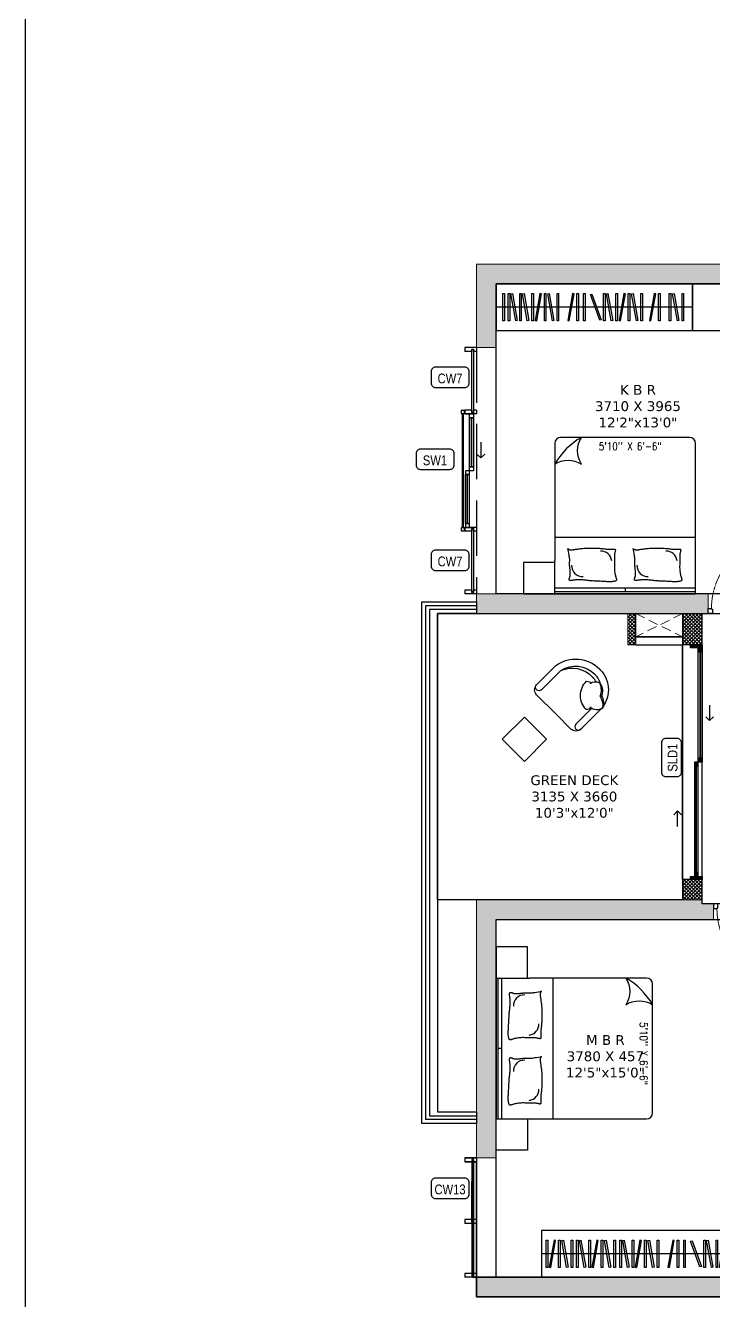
# Model space of a CAD drawing. Header units: millimetres. Extents: x 91566 to 131129, y 141753 to 207061.
# Drawn here: x 91566 to 100364, y 169429 to 185726 of the extents above; entities that cross this region are included whole.
import ezdxf
from ezdxf.enums import TextEntityAlignment as Align

# ---------------------------------------------------------------- set-up
doc = ezdxf.new("R2010")
doc.units = ezdxf.units.MM
for name, pattern in [('( Hidden )', [0.375, 0.25, -0.125]), ('3BHK  WEST_UN-2$0$2024-08-30_TOWER-C$0$HIDDEN', [9.525, 6.35, -3.175]), ('3BHK  WEST_UN-2$0$DASHED', [0.75, 0.5, -0.25]), ('Hidden Line', [978.055558, 705.555558, -272.5])]:
    doc.linetypes.add(name, pattern=pattern)
for name, color, linetype in [('A-Door', 11, 'Continuous'), ('A-Door Line', 8, 'Continuous'), ('A-Elevation 10', 8, 'Continuous'), ('A-Furniture', 8, 'Continuous'), ('A-Hatch', 252, 'Continuous'), ('A-Railing', 6, 'Continuous'), ('A-Room Boundary', 44, 'Continuous'), ('A-Shaft', 8, 'Continuous'), ('A-Text Main', 44, 'Continuous'), ('A-Window', 4, 'Continuous')]:
    doc.layers.add(name, color=color, linetype=linetype)
doc.layers.add('A-Wall', color=240, linetype='Continuous', lineweight=35)
doc.styles.add('2024-08-29_TOWER-A$0$simplex-0.8', font='simplex.shx', dxfattribs={"width": 0.8})
doc.styles.add('3BHK  WEST_UN-2$0$2024-08-30_TOWER-C$0$simplex-0.8', font='simplex.shx', dxfattribs={"width": 0.8})
doc.styles.add('3BHK EAST -UN-4$0$grid_text', font='verdana.ttf')
doc.styles.add('ARIAL', font='ARIALN.TTF')

# ---------------------------------------------------------------- blocks, each defined once
blk = doc.blocks.new('3BHK EAST -UN-4$0$A$C937fbcfe')
at = {"layer": 'A-Furniture', "ltscale": 600}
blk.add_lwpolyline([(0, 600), (0, 0), (3200, 0), (3200, 600)], close=True, dxfattribs=at)
for points in [[(60, 125), (60, 475), (80, 475), (80, 125), (60, 125)], [(120, 126), (181, 471), (161, 474), (100, 129), (120, 126)], [(218, 125), (218, 475), (238, 475), (238, 125), (218, 125)], [(322, 126), (261, 471), (281, 474), (342, 129), (322, 126)], [(382, 125), (382, 475), (402, 475), (402, 125), (382, 125)], [(449, 125), (449, 475), (469, 475), (469, 125), (449, 125)], [(546, 126), (485, 471), (505, 474), (566, 129), (546, 126)], [(606, 125), (606, 475), (626, 475), (626, 125), (606, 125)], [(665, 126), (726, 471), (706, 474), (646, 129), (665, 126)], [(764, 125), (764, 475), (784, 475), (784, 125), (764, 125)], [(867, 126), (806, 471), (826, 474), (887, 129), (867, 126)], [(927, 125), (927, 475), (947, 475), (947, 125), (927, 125)], [(1003, 125), (1003, 475), (1023, 475), (1023, 125), (1003, 125)], [(1100, 126), (1039, 471), (1059, 474), (1120, 129), (1100, 126)], [(1160, 125), (1160, 475), (1180, 475), (1180, 125), (1160, 125)], [(1219, 126), (1280, 471), (1260, 474), (1200, 129), (1219, 126)], [(1318, 125), (1318, 475), (1338, 475), (1338, 125), (1318, 125)], [(1421, 126), (1360, 471), (1380, 474), (1441, 129), (1421, 126)], [(1481, 125), (1481, 475), (1501, 475), (1501, 125), (1481, 125)], [(1636, 126), (1697, 471), (1678, 474), (1617, 129), (1636, 126)], [(1735, 125), (1735, 475), (1755, 475), (1755, 125), (1735, 125)], [(1819, 125), (1819, 475), (1839, 475), (1839, 125), (1819, 125)], [(2026, 132), (1906, 461), (1925, 468), (2045, 139), (2026, 132)], [(2076, 125), (2076, 475), (2096, 475), (2096, 125), (2076, 125)], [(2173, 126), (2112, 471), (2132, 474), (2193, 129), (2173, 126)], [(2233, 125), (2233, 475), (2253, 475), (2253, 125), (2233, 125)], [(2292, 126), (2353, 471), (2333, 474), (2273, 129), (2292, 126)], [(2391, 125), (2391, 475), (2411, 475), (2411, 125), (2391, 125)], [(2494, 126), (2433, 471), (2453, 474), (2514, 129), (2494, 126)], [(2554, 125), (2554, 475), (2574, 475), (2574, 125), (2554, 125)], [(2681, 126), (2741, 471), (2722, 474), (2661, 129), (2681, 126)], [(2779, 125), (2779, 475), (2799, 475), (2799, 125), (2779, 125)], [(2915, 125), (2915, 475), (2935, 475), (2935, 125), (2915, 125)], [(3018, 126), (2957, 471), (2977, 474), (3038, 129), (3018, 126)], [(3078, 125), (3078, 475), (3098, 475), (3098, 125), (3078, 125)], [(3200, 300), (0, 300)]]:
    blk.add_lwpolyline(points, dxfattribs=at)
blk = doc.blocks.new('3BHK EAST -UN-4$0$A$C7b83865a')
at = {"layer": 'A-Furniture', "ltscale": 600}
blk.add_lwpolyline([(0, 600), (0, 0), (2510, 0), (2510, 600)], close=True, dxfattribs=at)
for points in [[(87, 125), (87, 475), (107, 475), (107, 125), (87, 125)], [(154, 125), (154, 475), (174, 475), (174, 125), (154, 125)], [(251, 126), (190, 471), (210, 474), (271, 129), (251, 126)], [(302, 125), (302, 475), (322, 475), (322, 125), (302, 125)], [(399, 126), (339, 471), (358, 474), (419, 129), (399, 126)], [(459, 125), (459, 475), (479, 475), (479, 125), (459, 125)], [(519, 126), (580, 471), (560, 474), (499, 129), (519, 126)], [(617, 125), (617, 475), (637, 475), (637, 125), (617, 125)], [(721, 126), (660, 471), (680, 474), (740, 129), (721, 126)], [(780, 125), (780, 475), (800, 475), (800, 125), (780, 125)], [(936, 126), (997, 471), (977, 474), (916, 129), (936, 126)], [(1034, 125), (1034, 475), (1054, 475), (1054, 125), (1034, 125)], [(1119, 125), (1119, 475), (1139, 475), (1139, 125), (1119, 125)], [(1325, 132), (1206, 461), (1225, 468), (1344, 139), (1325, 132)], [(1375, 125), (1375, 475), (1395, 475), (1395, 125), (1375, 125)], [(1472, 126), (1412, 471), (1431, 474), (1492, 129), (1472, 126)], [(1532, 125), (1532, 475), (1552, 475), (1552, 125), (1532, 125)], [(1592, 126), (1653, 471), (1633, 474), (1572, 129), (1592, 126)], [(1690, 125), (1690, 475), (1710, 475), (1710, 125), (1690, 125)], [(1794, 126), (1733, 471), (1753, 474), (1813, 129), (1794, 126)], [(1853, 125), (1853, 475), (1873, 475), (1873, 125), (1853, 125)], [(1980, 126), (2041, 471), (2021, 474), (1960, 129), (1980, 126)], [(2078, 125), (2078, 475), (2098, 475), (2098, 125), (2078, 125)], [(2214, 125), (2214, 475), (2234, 475), (2234, 125), (2214, 125)], [(2318, 126), (2257, 471), (2277, 474), (2337, 129), (2318, 126)], [(2378, 125), (2378, 475), (2398, 475), (2398, 125), (2378, 125)], [(2510, 300), (0, 300)]]:
    blk.add_lwpolyline(points, dxfattribs=at)
blk = doc.blocks.new('A$Cee3ee312')
at = {"layer": 'A-Window', "linetype": 'Continuous'}
for p, q in [((-400, 0), (-400, -50)), ((-250, 0), (-400, 0)), ((-250, 0), (-250, -50)), ((-310, -50), (-400, -50)), ((-310, -25), (-310, -50)), ((-290, -25), (-310, -25)), ((-290, -25), (-290, -50)), ((-250, -50), (-290, -50)), ((-400, -800), (-400, -850)), ((-310, -800), (-400, -800)), ((-310, -800), (-310, -850)), ((-290, -800), (-290, -850)), ((-250, -800), (-290, -800)), ((-250, -800), (-250, -850)), ((-290, -850), (-400, -850)), ((-400, -850), (-290, -850)), ((-310, -850), (-400, -850)), ((-340, -900), (-340, -1525)), ((-315, -900), (-315, -1525)), ((-250, -850), (-290, -850)), ((-290, -900), (-290, -1525)), ((-195, -1212), (-195, -1412)), ((-195, -1412), (-245, -1362)), ((-195, -1412), (-145, -1362)), ((-390, -2250), (-390, -1625)), ((-365, -2250), (-365, -1625)), ((-340, -2250), (-340, -1625)), ((-290, -2300), (-400, -2300)), ((-400, -2300), (-290, -2300)), ((-400, -2300), (-400, -2350)), ((-310, -2300), (-400, -2300)), ((-310, -2350), (-400, -2350)), ((-310, -2300), (-310, -2350)), ((-290, -2300), (-290, -2350)), ((-250, -2300), (-290, -2300)), ((-250, -2350), (-290, -2350)), ((-250, -2300), (-250, -2350)), ((-400, -3100), (-400, -3150)), ((-310, -3100), (-400, -3100)), ((-250, -3150), (-400, -3150)), ((-310, -3100), (-310, -3125)), ((-290, -3125), (-310, -3125)), ((-290, -3100), (-290, -3125)), ((-250, -3100), (-290, -3100)), ((-250, -3100), (-250, -3150))]:
    blk.add_line(p, q, dxfattribs=at)
at = {"layer": 'A-Window', "linetype": 'Hidden Line'}
blk.add_line((-250, 0), (-250, -3150), dxfattribs=at)
at = {"layer": 'A-Window', "linetype": 'Continuous', "flags": 128}
for points in [[(-290, -830), (-310, -830), (-310, -20), (-290, -20)], [(-445, -845), (-405, -845), (-405, -805), (-445, -805)], [(-445, -845), (-405, -845), (-405, -805), (-445, -805)], [(-445, -845), (-405, -845), (-405, -805), (-445, -805)], [(-445, -845), (-405, -845), (-405, -805), (-445, -805)], [(-435, -2300), (-415, -2300), (-415, -850), (-435, -850)], [(-435, -2300), (-415, -2300), (-415, -850), (-435, -850)], [(-435, -2300), (-415, -2300), (-415, -850), (-435, -850)], [(-435, -2300), (-415, -2300), (-415, -850), (-435, -850)], [(-290, -850), (-290, -900), (-340, -900), (-340, -850)], [(-290, -900), (-290, -1525), (-340, -1525), (-340, -900)], [(-340, -1625), (-340, -1575), (-390, -1575), (-390, -1625)], [(-340, -2250), (-340, -1625), (-390, -1625), (-390, -2250)], [(-290, -1525), (-290, -1575), (-340, -1575), (-340, -1525)], [(-340, -2300), (-340, -2250), (-390, -2250), (-390, -2300)], [(-445, -2345), (-405, -2345), (-405, -2305), (-445, -2305)], [(-445, -2345), (-405, -2345), (-405, -2305), (-445, -2305)], [(-445, -2345), (-405, -2345), (-405, -2305), (-445, -2305)], [(-445, -2345), (-405, -2345), (-405, -2305), (-445, -2305)], [(-290, -3130), (-310, -3130), (-310, -2320), (-290, -2320)]]:
    blk.add_lwpolyline(points, close=True, dxfattribs=at)
blk = doc.blocks.new('A$Cc5f0e2e8')
at = {"layer": 'A-Window', "linetype": 'Continuous'}
for p, q in [((0, 0), (-150, 0)), ((-150, 0), (-150, -50)), ((-150, 0), (-150, -50)), ((-150, 0), (0, 0)), ((0, 0), (0, -50)), ((0, 0), (0, -50)), ((-60, -50), (-150, -50)), ((-150, -50), (-60, -50)), ((-60, -25), (-60, -50)), ((-40, -25), (-60, -25)), ((-60, -25), (-60, -50)), ((-60, -25), (-40, -25)), ((-40, -25), (-40, -50)), ((-40, -25), (-40, -50)), ((0, -50), (-40, -50)), ((-40, -50), (0, -50)), ((-150, -787), (-150, -837)), ((-60, -787), (-150, -787)), ((-60, -787), (-60, -837)), ((-40, -787), (-40, -837)), ((0, -787), (-40, -787)), ((0, -787), (0, -837)), ((-60, -837), (-150, -837)), ((0, -837), (-40, -837)), ((-150, -1475), (-150, -1525)), ((-60, -1475), (-150, -1475)), ((0, -1525), (-150, -1525)), ((-60, -1475), (-60, -1500)), ((-40, -1500), (-60, -1500)), ((-40, -1475), (-40, -1500)), ((0, -1475), (-40, -1475)), ((0, -1475), (0, -1525)), ((0, -1560), (0, -1560)), ((0, -1560), (0, -1560)), ((0, -1560), (0, -1560)), ((0, -1560), (0, -1560))]:
    blk.add_line(p, q, dxfattribs=at)
at = {"layer": 'A-Window', "linetype": 'Continuous', "flags": 128}
blk.add_lwpolyline([(-40, -1525), (-40, -20), (-60, -20), (-60, -1525)], dxfattribs=at)
at = {"layer": 'A-Window', "color": 5, "const_width": 20}
blk.add_lwpolyline([(0, -1525), (0, -1525), (-40, -1525), (-40, -50), (0, -50), (0, -1525)], dxfattribs=at)
at = {"layer": 'A-Window', "linetype": 'Continuous', "flags": 128}
blk.add_lwpolyline([(-40, -816), (-60, -816), (-60, -306), (-40, -306)], close=True, dxfattribs=at)
blk = doc.blocks.new('A$Ccfbdbe87')
at = {"layer": 'A-Door'}
for p, q in [((6, 895), (44, 895)), ((6, 895), (6, 807)), ((17, 807), (25, 895)), ((23, 879), (44, 879)), ((100, 973), (44, 973)), ((44, 973), (44, 62)), ((100, 862), (44, 862)), ((100, 62), (100, 973)), ((139, 895), (100, 895)), ((121, 879), (100, 879)), ((128, 807), (119, 895)), ((139, 895), (139, 807)), ((6, 807), (17, 807)), ((139, 807), (128, 807)), ((100, 174), (44, 174)), ((0, 0), (0, 62)), ((0, 62), (44, 62)), ((56, 0), (0, 0)), ((17, 74), (50, 74)), ((33, 90), (33, 57)), ((44, 62), (100, 62)), ((44, 62), (44, 56)), ((44, 56), (56, 56)), ((56, 56), (56, 0)), ((100, 62), (100, 62)), ((944, 56), (944, 0)), ((956, 56), (944, 56)), ((944, 0), (1000, 0)), ((1000, 62), (956, 62)), ((956, 62), (956, 56)), ((1000, 0), (1000, 62))]:
    blk.add_line(p, q, dxfattribs=at)
blk.add_circle((33, 74), 11.1, dxfattribs=at)
at = {"layer": 'A-Door', "linetype": '3BHK  WEST_UN-2$0$DASHED', "lineweight": 0}
blk.add_arc((42, 61), 914, 0.0822, 86.3506, dxfattribs=at)
blk = doc.blocks.new('3BHK  WEST_UN-2$0$2024-08-30_TOWER-C$0$king size bed')
at = {"layer": 'A-Furniture'}
for p, q in [((0.825, 2), (-0.825, 2)), ((-0.9, 1.925), (-0.9, 0.425)), ((0.9, 0), (0.9, 1.925)), ((-0.9, 0.725), (0.9, 0.725)), ((-0.9, 0), (-0.9, 0.425)), ((0.9, 0.075), (-0.9, 0.075)), ((0, 0.075), (0, 0.025)), ((0, 0.075), (0, 0.075))]:
    blk.add_line(p, q, dxfattribs=at)
blk.add_lwpolyline([(-0.9, 1.659, -0.292894), (-0.559, 1.659, -0.292894), (-0.559, 2, 0.136668)], format="xyb", close=True, dxfattribs=at)
for points in [[(-0.732, 0.579), (-0.726, 0.574), (-0.721, 0.571), (-0.716, 0.568), (-0.711, 0.566), (-0.706, 0.565), (-0.701, 0.564), (-0.696, 0.564), (-0.691, 0.563), (-0.687, 0.563), (-0.682, 0.564), (-0.677, 0.564), (-0.672, 0.564), (-0.666, 0.565), (-0.661, 0.566), (-0.655, 0.566), (-0.648, 0.568), (-0.641, 0.569), (-0.634, 0.57), (-0.625, 0.571), (-0.616, 0.573), (-0.606, 0.574), (-0.595, 0.576), (-0.583, 0.577), (-0.569, 0.579), (-0.555, 0.58), (-0.539, 0.582), (-0.523, 0.583), (-0.506, 0.584), (-0.488, 0.585), (-0.471, 0.585), (-0.453, 0.586), (-0.437, 0.586), (-0.42, 0.586), (-0.404, 0.586), (-0.389, 0.586), (-0.375, 0.586), (-0.36, 0.585), (-0.347, 0.584), (-0.334, 0.584), (-0.321, 0.582), (-0.308, 0.581), (-0.296, 0.58), (-0.285, 0.579), (-0.273, 0.577), (-0.263, 0.576), (-0.253, 0.575), (-0.243, 0.573), (-0.235, 0.573), (-0.227, 0.572), (-0.219, 0.571), (-0.212, 0.571), (-0.205, 0.571), (-0.199, 0.571), (-0.192, 0.571), (-0.186, 0.571), (-0.179, 0.572), (-0.172, 0.572), (-0.164, 0.573), (-0.157, 0.573), (-0.15, 0.574), (-0.144, 0.574), (-0.138, 0.573), (-0.133, 0.572), (-0.129, 0.571), (-0.127, 0.568), (-0.125, 0.565), (-0.124, 0.562), (-0.124, 0.558), (-0.125, 0.553), (-0.126, 0.548), (-0.128, 0.543), (-0.129, 0.537), (-0.13, 0.531), (-0.132, 0.525), (-0.133, 0.519), (-0.134, 0.513), (-0.134, 0.506), (-0.135, 0.5), (-0.136, 0.493), (-0.136, 0.487), (-0.136, 0.48), (-0.136, 0.473), (-0.136, 0.466), (-0.136, 0.458), (-0.136, 0.45), (-0.136, 0.44), (-0.136, 0.429), (-0.136, 0.417), (-0.137, 0.403), (-0.137, 0.388), (-0.137, 0.372), (-0.138, 0.356), (-0.138, 0.339), (-0.137, 0.322), (-0.136, 0.305), (-0.135, 0.29), (-0.133, 0.275), (-0.131, 0.261), (-0.128, 0.248), (-0.125, 0.236), (-0.122, 0.225), (-0.119, 0.216), (-0.116, 0.207), (-0.114, 0.199), (-0.112, 0.193), (-0.11, 0.187), (-0.109, 0.182), (-0.109, 0.178), (-0.11, 0.175), (-0.111, 0.172), (-0.114, 0.17), (-0.117, 0.167), (-0.122, 0.165), (-0.128, 0.163), (-0.135, 0.162), (-0.143, 0.16), (-0.151, 0.158), (-0.161, 0.157), (-0.171, 0.156), (-0.181, 0.156), (-0.193, 0.156), (-0.204, 0.156), (-0.217, 0.156), (-0.229, 0.156), (-0.243, 0.157), (-0.257, 0.158), (-0.271, 0.159), (-0.287, 0.159), (-0.302, 0.16), (-0.319, 0.161), (-0.335, 0.162), (-0.352, 0.162), (-0.368, 0.163), (-0.383, 0.164), (-0.398, 0.165), (-0.412, 0.166), (-0.425, 0.167), (-0.436, 0.167), (-0.447, 0.168), (-0.457, 0.169), (-0.467, 0.17), (-0.476, 0.171), (-0.486, 0.173), (-0.496, 0.174), (-0.506, 0.175), (-0.517, 0.176), (-0.528, 0.177), (-0.539, 0.178), (-0.55, 0.178), (-0.561, 0.179), (-0.572, 0.18), (-0.582, 0.18), (-0.592, 0.18), (-0.601, 0.18), (-0.61, 0.18), (-0.619, 0.18), (-0.627, 0.179), (-0.635, 0.178), (-0.644, 0.177), (-0.652, 0.176), (-0.661, 0.175), (-0.67, 0.174), (-0.678, 0.173), (-0.686, 0.172), (-0.694, 0.172), (-0.7, 0.172), (-0.706, 0.173), (-0.711, 0.174), (-0.714, 0.176), (-0.716, 0.179), (-0.717, 0.182), (-0.717, 0.186), (-0.717, 0.19), (-0.716, 0.194), (-0.714, 0.199), (-0.713, 0.203), (-0.711, 0.207), (-0.709, 0.212), (-0.708, 0.216), (-0.706, 0.22), (-0.705, 0.224), (-0.704, 0.228), (-0.702, 0.232), (-0.702, 0.236), (-0.701, 0.24), (-0.701, 0.245), (-0.701, 0.249), (-0.701, 0.254), (-0.701, 0.258), (-0.702, 0.263), (-0.702, 0.269), (-0.703, 0.274), (-0.703, 0.28), (-0.703, 0.287), (-0.704, 0.293), (-0.704, 0.3), (-0.705, 0.307), (-0.705, 0.313), (-0.706, 0.32), (-0.707, 0.327), (-0.707, 0.334), (-0.708, 0.341), (-0.709, 0.348), (-0.709, 0.354), (-0.71, 0.361), (-0.71, 0.368), (-0.711, 0.375), (-0.711, 0.381), (-0.711, 0.388), (-0.711, 0.395), (-0.71, 0.402), (-0.71, 0.409), (-0.709, 0.417), (-0.709, 0.424), (-0.709, 0.431), (-0.709, 0.438), (-0.709, 0.446), (-0.71, 0.454), (-0.712, 0.465), (-0.714, 0.478), (-0.717, 0.495), (-0.72, 0.517), (-0.725, 0.544), (-0.732, 0.579)], [(0.103, 0.579), (0.109, 0.574), (0.114, 0.571), (0.119, 0.568), (0.124, 0.566), (0.129, 0.565), (0.134, 0.564), (0.139, 0.564), (0.144, 0.563), (0.148, 0.563), (0.153, 0.564), (0.158, 0.564), (0.163, 0.564), (0.169, 0.565), (0.174, 0.566), (0.18, 0.566), (0.187, 0.568), (0.194, 0.569), (0.201, 0.57), (0.21, 0.571), (0.219, 0.573), (0.229, 0.574), (0.24, 0.576), (0.252, 0.577), (0.266, 0.579), (0.28, 0.58), (0.296, 0.582), (0.312, 0.583), (0.329, 0.584), (0.347, 0.585), (0.364, 0.585), (0.382, 0.586), (0.398, 0.586), (0.415, 0.586), (0.431, 0.586), (0.446, 0.586), (0.46, 0.586), (0.475, 0.585), (0.488, 0.584), (0.501, 0.584), (0.514, 0.582), (0.527, 0.581), (0.539, 0.58), (0.55, 0.579), (0.562, 0.577), (0.572, 0.576), (0.582, 0.575), (0.592, 0.573), (0.6, 0.573), (0.608, 0.572), (0.616, 0.571), (0.623, 0.571), (0.63, 0.571), (0.636, 0.571), (0.643, 0.571), (0.649, 0.571), (0.656, 0.572), (0.663, 0.572), (0.671, 0.573), (0.678, 0.573), (0.685, 0.574), (0.691, 0.574), (0.697, 0.573), (0.702, 0.572), (0.706, 0.571), (0.708, 0.568), (0.71, 0.565), (0.711, 0.562), (0.711, 0.558), (0.71, 0.553), (0.709, 0.548), (0.707, 0.543), (0.706, 0.537), (0.705, 0.531), (0.703, 0.525), (0.702, 0.519), (0.701, 0.513), (0.701, 0.506), (0.7, 0.5), (0.699, 0.493), (0.699, 0.487), (0.699, 0.48), (0.699, 0.473), (0.699, 0.466), (0.699, 0.458), (0.699, 0.45), (0.699, 0.44), (0.699, 0.429), (0.699, 0.417), (0.698, 0.403), (0.698, 0.388), (0.698, 0.372), (0.697, 0.356), (0.697, 0.339), (0.698, 0.322), (0.699, 0.305), (0.7, 0.29), (0.702, 0.275), (0.704, 0.261), (0.707, 0.248), (0.71, 0.236), (0.713, 0.225), (0.716, 0.216), (0.719, 0.207), (0.721, 0.199), (0.723, 0.193), (0.725, 0.187), (0.726, 0.182), (0.726, 0.178), (0.725, 0.175), (0.724, 0.172), (0.721, 0.17), (0.718, 0.167), (0.713, 0.165), (0.707, 0.163), (0.7, 0.162), (0.692, 0.16), (0.684, 0.158), (0.674, 0.157), (0.664, 0.156), (0.654, 0.156), (0.642, 0.156), (0.631, 0.156), (0.618, 0.156), (0.606, 0.156), (0.592, 0.157), (0.578, 0.158), (0.564, 0.159), (0.548, 0.159), (0.533, 0.16), (0.516, 0.161), (0.5, 0.162), (0.483, 0.162), (0.467, 0.163), (0.452, 0.164), (0.437, 0.165), (0.423, 0.166), (0.41, 0.167), (0.399, 0.167), (0.388, 0.168), (0.378, 0.169), (0.368, 0.17), (0.359, 0.171), (0.349, 0.173), (0.339, 0.174), (0.329, 0.175), (0.318, 0.176), (0.307, 0.177), (0.296, 0.178), (0.285, 0.178), (0.274, 0.179), (0.263, 0.18), (0.253, 0.18), (0.243, 0.18), (0.234, 0.18), (0.225, 0.18), (0.216, 0.18), (0.208, 0.179), (0.2, 0.178), (0.191, 0.177), (0.183, 0.176), (0.174, 0.175), (0.165, 0.174), (0.157, 0.173), (0.149, 0.172), (0.141, 0.172), (0.135, 0.172), (0.129, 0.173), (0.124, 0.174), (0.121, 0.176), (0.119, 0.179), (0.118, 0.182), (0.118, 0.186), (0.118, 0.19), (0.119, 0.194), (0.121, 0.199), (0.122, 0.203), (0.124, 0.207), (0.126, 0.212), (0.127, 0.216), (0.129, 0.22), (0.13, 0.224), (0.131, 0.228), (0.133, 0.232), (0.133, 0.236), (0.134, 0.24), (0.134, 0.245), (0.134, 0.249), (0.134, 0.254), (0.134, 0.258), (0.133, 0.263), (0.133, 0.269), (0.132, 0.274), (0.132, 0.28), (0.132, 0.287), (0.131, 0.293), (0.131, 0.3), (0.13, 0.307), (0.13, 0.313), (0.129, 0.32), (0.128, 0.327), (0.128, 0.334), (0.127, 0.341), (0.126, 0.348), (0.126, 0.354), (0.125, 0.361), (0.125, 0.368), (0.124, 0.375), (0.124, 0.381), (0.124, 0.388), (0.124, 0.395), (0.125, 0.402), (0.125, 0.409), (0.126, 0.417), (0.126, 0.424), (0.126, 0.431), (0.126, 0.438), (0.126, 0.446), (0.125, 0.454), (0.123, 0.465), (0.121, 0.478), (0.118, 0.495), (0.115, 0.517), (0.11, 0.544), (0.103, 0.579)], [(0.9, 0.025), (-0.9, 0.025)], [(-0.9, 0), (0.9, 0)]]:
    blk.add_lwpolyline(points, dxfattribs=at)
for centre, radius, start, end in [((-0.825, 1.925), 0.075, 90, 180), ((0.825, 1.925), 0.075, 360, 90), ((-0.312, 0.406), 0.142, 7.3413, 90.47), ((0.523, 0.406), 0.142, 7.3413, 90.47), ((-0.545, 0.36), 0.139, 177.3191, 272.6809), ((0.29, 0.36), 0.139, 177.3191, 272.6809)]:
    blk.add_arc(centre, radius, start, end, dxfattribs=at)
at = {"layer": 'A-Furniture', "ltscale": 5, "insert": (-0.336, 1.937), "char_height": 0.1, "width": 1.16315, "attachment_point": 1, "style": '3BHK  WEST_UN-2$0$2024-08-30_TOWER-C$0$simplex-0.8'}
blk.add_mtext('5\'10\'\' X 6\'-6"', dxfattribs=at)
blk = doc.blocks.new('3BHK  WEST_UN-2$0$2024-08-30_TOWER-C$0$STUDY TABLE CHAIR')
at = {"linetype": '3BHK  WEST_UN-2$0$2024-08-30_TOWER-C$0$HIDDEN', "ltscale": 0.1}
for p, q in [((-0.2, 0.411), (-0.155, 0.411)), ((-0.155, 0.411), (-0.155, 0.456)), ((-0.155, 0.411), (0.156, 0.411)), ((0.156, 0.411), (0.156, 0.456)), ((0.2, 0.411), (0.156, 0.411))]:
    blk.add_line(p, q, dxfattribs=at)
for p, q in [((-0.141, 0.12), (-0.16, 0.087)), ((-0.16, 0.087), (-0.136, 0.073)), ((-0.141, 0.12), (-0.117, 0.107)), ((-0.117, 0.107), (-0.136, 0.073)), ((0.141, 0.12), (0.117, 0.107)), ((0.117, 0.107), (0.136, 0.073)), ((0.16, 0.087), (0.136, 0.073)), ((0.141, 0.12), (0.16, 0.087)), ((0.213, 0.062), (0.214, 0.06))]:
    blk.add_line(p, q)
for centre, radius, start, end in [((0.373, 0.325), 0.579, 171.4462, 187.5978), ((-0.163, 0.419), 0.0378, 78.6583, 191.3417), ((0.373, 0.325), 0.557, 171.1022, 187.9028), ((-0.137, 0.631), 0.176, 263.8312, 285.6961), ((0, 0.232), 0.245, 68.7607, 111.2393), ((0.137, 0.631), 0.176, 254.3039, 276.1688), ((0.163, 0.419), 0.0378, 348.6583, 101.3417), ((-0.373, 0.325), 0.557, 352.0972, 8.8978), ((-0.373, 0.325), 0.579, 352.4022, 8.5538)]:
    blk.add_arc(centre, radius, start, end, dxfattribs=at)
for centre, radius, start, end in [((0.373, 0.325), 0.579, 187.5978, 203.7494), ((0.373, 0.325), 0.557, 187.9028, 202.0547), ((-0.373, 0.325), 0.557, 337.9453, 352.0972), ((-0.373, 0.325), 0.579, 336.2506, 352.4022), ((-0.206, 0.058), 0.00864, 63.5361, 166.1654), ((0, 0.415), 0.415, 238.902, 301.1196), ((0, 0.415), 0.404, 239.9747, 300.0253), ((0, 0.467), 0.411, 251.0753, 288.9247), ((0, 0.467), 0.389, 251.717, 288.283), ((0.206, 0.058), 0.00814, 29.3011, 117.8056)]:
    blk.add_arc(centre, radius, start, end)
for points, knots in [([(-0.21, 0.065), (-0.205, 0.072), (-0.196, 0.084), (-0.179, 0.084), (-0.161, 0.092), (-0.152, 0.104), (-0.144, 0.114)], [0, 0, 0, 0, 1.141957, 1.816294, 2.20041, 3.805403, 3.805403, 3.805403, 3.805403]), ([(0.21, 0.065), (0.205, 0.072), (0.196, 0.084), (0.179, 0.084), (0.161, 0.092), (0.152, 0.104), (0.145, 0.114)], [0, 0, 0, 0, 1.119264, 1.793601, 2.177718, 3.782711, 3.782711, 3.782711, 3.782711])]:
    blk.add_open_spline(points, degree=3, knots=knots)
blk = doc.blocks.new('A$C68b82993')
at = {"layer": 'A-Furniture', "ltscale": 600}
blk.add_lwpolyline([(1200, 0), (1200, 600), (0, 600), (0, 0)], close=True, dxfattribs=at)
at = {"layer": 'A-Furniture', "ltscale": 600, "xscale": -1000, "yscale": 1000, "zscale": 1000}
blk.add_blockref('3BHK  WEST_UN-2$0$2024-08-30_TOWER-C$0$STUDY TABLE CHAIR', (607, -239), dxfattribs=at)
blk = doc.blocks.new('3BHK  WEST_UN-2$0$A$Ce69b8bcf')
at = {"layer": 'A-Furniture'}
for points in [[(800, 435), (800, 90, -0.414214), (710, 0), (361, 0, -0.376272), (0, 430), (0, 435), (0, 439, -0.414214), (361, 800), (710, 800, -0.414214), (800, 710), (800, 435)], [(315, 807, 0.14773), (238, 676, 0.213343), (124, 559, 0.178662)], [(232, 694, 0.306663), (124, 559, 0.30633), (222, 472, -0.872847)], [(426, 701, -0.165541), (486, 673, -0.425989), (227, 420, -0.121523), (192, 480, 7.115464)], [(429, 678, 0.356772), (315, 807, 0.249542), (222, 690, -9.61688)], [(424, 710), (710, 710, 0.414214), (755, 755), (755, 755, 0.414214), (710, 800)], [(126, 574, 0.130591), (90, 439), (90, 435)], [(145, 516, 0.072384), (135, 439), (135, 435)], [(361, 90, -0.364589), (90, 430), (90, 435)], [(361, 90, -0.321599), (135, 430), (135, 435)], [(361, 90), (710, 90, -0.414214), (755, 45), (755, 45, -0.414214), (710, 0)]]:
    blk.add_lwpolyline(points, format="xyb", dxfattribs=at)
blk = doc.blocks.new('A$C41ab13af')
at = {"layer": 'A-Door', "linetype": 'Continuous'}
for points in [[(100, 0), (100, -40), (250, -40), (250, 0)], [(250, -40), (200, -40), (200, -90), (250, -90)], [(200, -1500), (250, -1500), (250, -1450), (200, -1450)], [(150, -1500), (150, -1550), (200, -1550), (200, -1500)], [(200, -2960), (200, -2910), (150, -2910), (150, -2960)], [(100, -2960), (100, -3000), (250, -3000), (250, -2960)]]:
    blk.add_hatch(color=256, dxfattribs=at).paths.add_polyline_path(points)
for p, q in [((100, 0), (0, 0)), ((0, -3000), (0, 0)), ((100, 0), (0, 0)), ((250, 0), (100, 0)), ((100, 0), (250, 0)), ((100, -40), (100, 0)), ((250, 0), (100, 0)), ((250, 0), (100, 0)), ((250, -3000), (250, 0)), ((250, 0), (250, -40)), ((250, -40), (100, -40)), ((200, -90), (200, -40)), ((200, -40), (250, -40)), ((250, -90), (200, -90)), ((225, -90), (225, -1450)), ((250, -40), (250, -90)), ((345, -770), (345, -970)), ((345, -970), (295, -920)), ((345, -970), (395, -920)), ((200, -1500), (200, -1450)), ((200, -1450), (250, -1450)), ((250, -1450), (250, -1500)), ((150, -1500), (150, -1550)), ((200, -1500), (150, -1500)), ((150, -1550), (200, -1550)), ((175, -2910), (175, -1550)), ((250, -1500), (200, -1500)), ((200, -1550), (200, -1500)), ((-64, -2122), (-114, -2172)), ((-64, -2322), (-64, -2122)), ((-64, -2122), (-14, -2172)), ((200, -2910), (150, -2910)), ((150, -2910), (150, -2960)), ((200, -2960), (200, -2910)), ((100, -3000), (0, -3000)), ((100, -3000), (0, -3000)), ((100, -2960), (250, -2960)), ((100, -3000), (100, -2960)), ((250, -3000), (100, -3000)), ((250, -3000), (100, -3000)), ((250, -3000), (100, -3000)), ((250, -3000), (100, -3000)), ((150, -2960), (200, -2960)), ((250, -2960), (250, -3000))]:
    blk.add_line(p, q, dxfattribs=at)
at = {"layer": 'A-Door', "linetype": 'Continuous', "flags": 128}
for points in [[(225, -90), (225, -1450), (200, -1450), (200, -90)], [(250, -90), (250, -1450), (225, -1450), (225, -90)], [(175, -2910), (175, -1550), (150, -1550), (150, -2910)], [(200, -2910), (200, -1550), (175, -1550), (175, -2910)]]:
    blk.add_lwpolyline(points, close=True, dxfattribs=at)
blk = doc.blocks.new('2024-08-29_TOWER-A$0$WNTG')
at = {"layer": 'A-Text Main'}
blk.add_lwpolyline([(-188, 246), (188, 246, -0.414214), (243, 191), (243, 43, -0.414214), (188, -12), (-188, -12, -0.414214), (-243, 43), (-243, 191, -0.414214)], format="xyb", close=True, dxfattribs=at)
at = {"layer": 'A-Text Main', "style": '2024-08-29_TOWER-A$0$simplex-0.8', "width": 0.8}
blk.add_attdef('WNTG', text='', height=150, dxfattribs=at).set_placement((-2, 43), align=Align.CENTER)
blk = doc.blocks.new('Unit_4')
at = {"layer": 'A-Hatch', "linetype": 'Continuous'}
h = blk.add_hatch(color=256, dxfattribs=at)
h.dxf.hatch_style = 1
h.paths.add_polyline_path([(66655.6, 175630.1), (66655.6, 180094.4), (67456.1, 180094.4), (67456.1, 179844.4), (66855.6, 179844.4), (66855.6, 175630.1)])
h.paths.add_polyline_path([(65185.6, 179844.4), (65185.6, 180094.4), (61026.1, 180094.4), (61026.1, 179029.4), (61276.1, 179029.4), (61276.1, 179844.4)])
h.paths.add_polyline_path([(68205.7, 179844.4), (69175.7, 179844.4), (69175.7, 180094.4), (68205.7, 180094.4)])
h.paths.add_polyline_path([(71826.1, 175830.1), (71826.1, 179844.4), (71026.1, 179844.4), (71026.1, 180094.4), (72076.1, 180094.4), (72076.1, 175261.7), (71826.1, 175261.7), (71826.1, 175630.1), (68366.1, 175630.1), (68366.1, 175830.1)])
h.paths.add_polyline_path([(68301.1, 171719.4), (68301.1, 171919.4), (71826.1, 171919.4), (71826.1, 174061.7), (72076.1, 174061.7), (72076.1, 171719.4), (72076.1, 166894.4), (71826.1, 166894.4), (71826.1, 171719.4)])
h.paths.add_polyline_path([(64056.1, 171719.4), (61276.1, 171719.4), (61276.1, 168669.4), (61026.1, 168669.4), (61026.1, 171969.4), (63911.1, 171969.4), (63911.1, 171919.4), (64056.1, 171919.4)])
h.paths.add_polyline_path([(66901.1, 166894.4), (66901.1, 171919.4), (67101.1, 171919.4), (67101.1, 167144.4), (70250.6, 167144.4), (70251.1, 169019.2), (70351.1, 169019.2), (70351.1, 166894.4)])
h.paths.add_polyline_path([(65305.6, 167144.4), (65306.1, 166894.4), (61026.1, 166894.4), (61026.1, 167144.4)])
h = blk.add_hatch(dxfattribs=at)
h.set_pattern_fill('ANSI37', color=256, scale=10)
h.paths.add_polyline_path([(64986.1, 179844.4), (64986.1, 178119.4), (65086.1, 178119.4), (65086.1, 178854.4), (65236.1, 178854.4), (65236.1, 179054.4), (65085.6, 179054.4), (65085.6, 179844.4)])
h.paths.add_polyline_path([(68366.1, 179844.4), (68366.1, 179159.4), (68466.1, 179159.4), (68466.1, 179844.4)])
h.paths.add_polyline_path([(66855.6, 177350.1), (68366.1, 177350.1), (68366.1, 178309.4), (68466.1, 178309.4), (68466.1, 177249.4), (68466.1, 176830.1), (68366.1, 176830.1), (68366.1, 177250.1), (66855.6, 177250.1)])
h.paths.add_polyline_path([(65086.1, 176209.4), (65086.1, 175630.1), (64986.1, 175630.1), (64986.1, 177269.4), (65086.1, 177269.4), (65086.1, 176309.4), (66655.6, 176309.4), (66655.6, 176209.4)])
h.paths.add_polyline_path([(65156.1, 170684.4), (66901.1, 170684.4), (66901.1, 170584.4), (65156.1, 170584.4), (65156.1, 169004.4), (65056.1, 169004.4), (65056.1, 171919.4), (65156.1, 171919.4)])
h.paths.add_polyline_path([(63911.1, 171969.4), (63661.1, 171969.4), (63661.1, 172229), (63911.1, 172229)])
h.paths.add_polyline_path([(63911.1, 175629.4), (63911.1, 175229), (63661.1, 175229), (63661.1, 175629.4)])
h.paths.add_polyline_path([(63061.1, 175629.4), (63061.1, 175229.4), (62961.1, 175229.4), (62960.6, 175629.4)])
h.paths.add_polyline_path([(70351.1, 171719.4), (70351.1, 171119.4), (70250.6, 171119.4), (70250.6, 171719.4)])
h.paths.add_polyline_path([(71051.1, 171719.4), (71051.1, 171220.4), (70951.1, 171220.4), (70951.1, 171719.4)])
edge = h.paths.add_edge_path()
edge.add_line((65986.1, 179054.4), (66655.6, 179054.4))
edge.add_line((66655.6, 179054.4), (66655.6, 178854.4))
edge.add_line((66655.6, 178854.4), (65986.1, 178854.4))
edge.add_line((65986.1, 178854.4), (65986.1, 179054.4))
h = blk.add_hatch(color=256, dxfattribs=at)
h.dxf.hatch_style = 1
h.paths.add_polyline_path([(63986.1, 175629.4), (61026.1, 175629.4), (61026.1, 175879.4), (63986.1, 175879.4)])
at = {"layer": 'A-Door Line', "linetype": 'Continuous'}
blk.add_lwpolyline([(63986.1, 175629.4), (64986.1, 175630.1)], dxfattribs=at)
at = {"layer": 'A-Elevation 10'}
for p, q in [((63061.1, 175329.4), (63661.1, 175329.4)), ((63061.1, 175229.4), (63661.1, 175229.4))]:
    blk.add_line(p, q, dxfattribs=at)
blk.add_lwpolyline([(60326.2, 169109.4), (60326.1, 175779.4), (61026.1, 175779.4), (61026.1, 175629.4), (60526.1, 175629.4), (60526.2, 169259.4), (61026.1, 169259.4), (61026.1, 169109.4), (60326.2, 169109.4)], dxfattribs=at)
at = {"layer": 'A-Elevation 10', "linetype": 'Continuous'}
blk.add_lwpolyline([(63061.1, 175629.4), (63661.1, 175629.4), (63661.1, 175329.4), (63061.1, 175329.4)], close=True, dxfattribs=at)
at = {"layer": 'A-Furniture'}
for points in [[(61626.1, 176279.4), (61626.1, 175879.4), (62026.1, 175879.4), (62026.1, 176279.4)], [(61676.1, 171369.8), (61276.1, 171369.8), (61276.1, 170969.8), (61676.1, 170969.8)], [(61676.1, 168769.8), (61276.1, 168769.8), (61276.1, 169169.8), (61676.1, 169169.8)]]:
    blk.add_lwpolyline(points, close=True, dxfattribs=at)
blk.add_lwpolyline([(61920.2, 174020.9), (61637.3, 174303.7), (61354.5, 174020.9), (61637.3, 173738), (61920.2, 174020.9)], dxfattribs=at)
at = {"layer": 'A-Railing'}
blk.add_lwpolyline([(60376.2, 169159.4), (60376.1, 175729.4), (61025.6, 175729.4), (61025.6, 175679.4), (60426.1, 175679.4), (60426.2, 169209.4), (61025.6, 169209.4), (61025.6, 169159.4)], close=True, dxfattribs=at)
at = {"layer": 'A-Room Boundary', "linetype": 'Continuous'}
for points in [[(61276.1, 179844.4), (64986.1, 179844.4), (64986.1, 175879.4), (61276.1, 175879.4)], [(63661.1, 171969.4), (60526.1, 171969.4), (60526.1, 175629.4), (63661.1, 175629.4)], [(63911.1, 175629.4), (67101.1, 175629.4), (67101.1, 171919.4), (63911.1, 171919.4)], [(61276.1, 171719.4), (65056.1, 171719.4), (65056.1, 167144.4), (61276.1, 167144.4)]]:
    blk.add_lwpolyline(points, close=True, dxfattribs=at)
at = {"layer": 'A-Shaft', "linetype": '( Hidden )', "lineweight": 0, "ltscale": 500}
for points in [[(63661.1, 175629.4), (63061.1, 175329.4)], [(63061.1, 175629.4), (63661.1, 175329.4)]]:
    blk.add_lwpolyline(points, dxfattribs=at)
at = {"layer": 'A-Wall', "lineweight": 0}
for points in [[(65185.6, 179844.4), (65185.6, 180094.4), (61026.1, 180094.4), (61026.1, 179029.4), (61276.1, 179029.4), (61276.1, 179844.4)], [(63986.1, 175629.4), (61026.1, 175629.4), (61026.1, 175879.4), (63986.1, 175879.4)], [(63061.1, 175629.4), (63061.1, 175229.4), (62961.1, 175229.4), (62960.6, 175629.4)], [(63911.1, 175629.4), (63911.1, 175229), (63661.1, 175229), (63661.1, 175629.4)], [(63911.1, 171969.4), (63661.1, 171969.4), (63661.1, 172229), (63911.1, 172229)], [(64056.1, 171719.4), (61276.1, 171719.4), (61276.1, 168669.4), (61026.1, 168669.4), (61026.1, 171969.4), (63911.1, 171969.4), (63911.1, 171919.4), (64056.1, 171919.4)]]:
    blk.add_lwpolyline(points, close=True, dxfattribs=at)
at = {"layer": 'A-Wall'}
blk.add_lwpolyline([(65305.6, 167144.4), (65306.1, 166894.4), (61026.1, 166894.4), (61026.1, 167144.4)], close=True, dxfattribs=at)
at = {"layer": 'A-Door', "linetype": 'Continuous', "xscale": -1}
blk.add_blockref('A$Ccfbdbe87', (64986.1, 175630.1), dxfattribs=at)
at = {"layer": 'A-Door', "linetype": 'Continuous'}
blk.add_blockref('A$C41ab13af', (63661.1, 175229.4), dxfattribs=at)
at = {"layer": 'A-Door', "linetype": 'Continuous', "rotation": 180}
blk.add_blockref('A$Ccfbdbe87', (65056.1, 171919.4), dxfattribs=at)
at = {"layer": 'A-Furniture'}
blk.add_blockref('3BHK EAST -UN-4$0$A$C7b83865a', (61275.9, 179244.4), dxfattribs=at)
at = {"layer": 'A-Furniture', "linetype": 'Continuous'}
blk.add_blockref('A$C68b82993', (63786.1, 179244.4), dxfattribs=at)
at = {"layer": 'A-Furniture', "ltscale": 600, "xscale": 1000, "yscale": 1000, "zscale": 1000}
blk.add_blockref('3BHK  WEST_UN-2$0$2024-08-30_TOWER-C$0$king size bed', (62926.1, 175879.4), dxfattribs=at)
at = {"layer": 'A-Furniture', "ltscale": 600, "rotation": 224.9999999222444}
blk.add_blockref('3BHK  WEST_UN-2$0$A$Ce69b8bcf', (62296.7, 175219.6), dxfattribs=at)
at = {"layer": 'A-Furniture', "ltscale": 600, "xscale": 1000, "yscale": 1000, "zscale": 1000, "rotation": 270}
blk.add_blockref('3BHK  WEST_UN-2$0$2024-08-30_TOWER-C$0$king size bed', (61276.1, 170069.8), dxfattribs=at)
at = {"layer": 'A-Furniture', "ltscale": 600}
blk.add_blockref('3BHK EAST -UN-4$0$A$C937fbcfe', (61856.1, 167144.4), dxfattribs=at)
at = {"layer": 'A-Text Main'}
ref = blk.add_blockref('2024-08-29_TOWER-A$0$WNTG', (60688.8, 178764.6), dxfattribs=dict(at, xscale=-1, rotation=180))
ref.add_attrib('WNTG', 'CW7', dxfattribs={"height": 125, "style": 'ARIAL'}).set_placement((60687.2, 178571.1), align=Align.CENTER)
ref = blk.add_blockref('2024-08-29_TOWER-A$0$WNTG', (60496.1, 177717), dxfattribs=dict(at, xscale=-1, rotation=180))
ref.add_attrib('WNTG', 'SW1', dxfattribs={"height": 125, "style": 'ARIAL'}).set_placement((60494.5, 177523.6), align=Align.CENTER)
ref = blk.add_blockref('2024-08-29_TOWER-A$0$WNTG', (60688.8, 176425.7), dxfattribs=dict(at, xscale=-1, rotation=180))
ref.add_attrib('WNTG', 'CW7', dxfattribs={"height": 125, "style": 'ARIAL'}).set_placement((60687.2, 176232.3), align=Align.CENTER)
ref = blk.add_blockref('2024-08-29_TOWER-A$0$WNTG', (63401.6, 173787.4), dxfattribs=dict(at, xscale=-1, rotation=270))
ref.add_attrib('WNTG', 'SLD1', dxfattribs={"height": 125, "rotation": 90, "style": 'ARIAL'}).set_placement((63595.1, 173785.8), align=Align.CENTER)
ref = blk.add_blockref('2024-08-29_TOWER-A$0$WNTG', (60688.8, 168398.5), dxfattribs=dict(at, xscale=-1, rotation=180))
ref.add_attrib('WNTG', 'CW13', dxfattribs={"height": 125, "style": 'ARIAL'}).set_placement((60687.2, 168205.1), align=Align.CENTER)
at = {"layer": 'A-Window'}
for name, p in [('A$Cee3ee312', (61276.1, 179029.4)), ('A$Cc5f0e2e8', (61026.1, 168669.4))]:
    blk.add_blockref(name, p, dxfattribs=at)
at = {"layer": 'A-Text Main', "char_height": 125, "attachment_point": 5, "style": '3BHK EAST -UN-4$0$grid_text'}
for s, insert, width in [('K B R \\P3710 X 3965\\P12\'2"x13\'0"', (63089.9, 178278), 1105.011), ('GREEN DECK\\P3135 X 3660\\P10\'3"x12\'0"', (62276.9, 173288.8), 1139.094), ('M B R\\P3780 X 457\\P12\'5"x15\'0"', (62673.7, 169968.3), 1105.011)]:
    blk.add_mtext(s, dxfattribs=dict(at, insert=insert, width=width))

msp = doc.modelspace()

# ---------------------------------------------------------------- block references
at = {"linetype": 'Continuous'}
msp.add_blockref('Unit_4', (36307.5, 2581.6), dxfattribs=at)

# ---------------------------------------------------------------- next in the draw order: linework, layer by layer
msp.add_lwpolyline([(91566.1, 207061.4), (131129.2, 207061.4), (131129.2, 141753.3), (91566.1, 141753.3)], close=True, dxfattribs=at)

doc.saveas('drawing.dxf')
